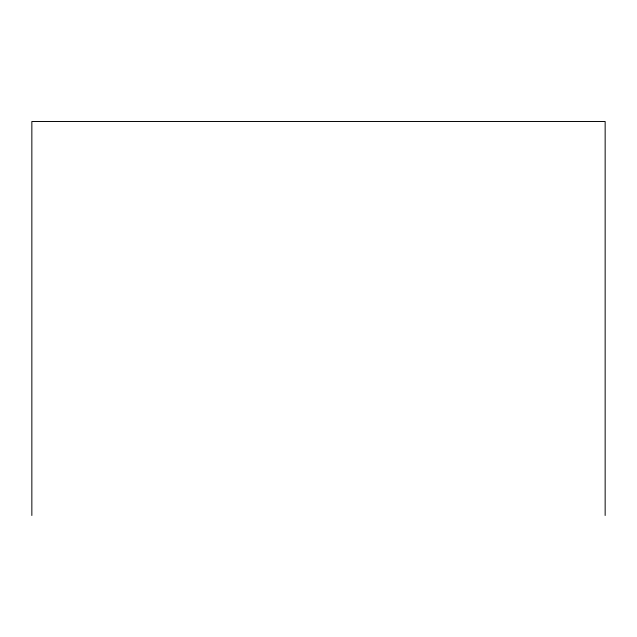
<?xml version="1.0" encoding="UTF-8"?>
<svg xmlns="http://www.w3.org/2000/svg" width="637" height="637" viewBox="0 0 637 637"><rect width="100%" height="100%" fill="white"/><g stroke="black" fill="none" stroke-linecap="round" stroke-linejoin="round"><path stroke-width="0.96" d="M605.15 515.492L605.15 121.508L31.85 121.508L31.85 515.492"/></g></svg>
